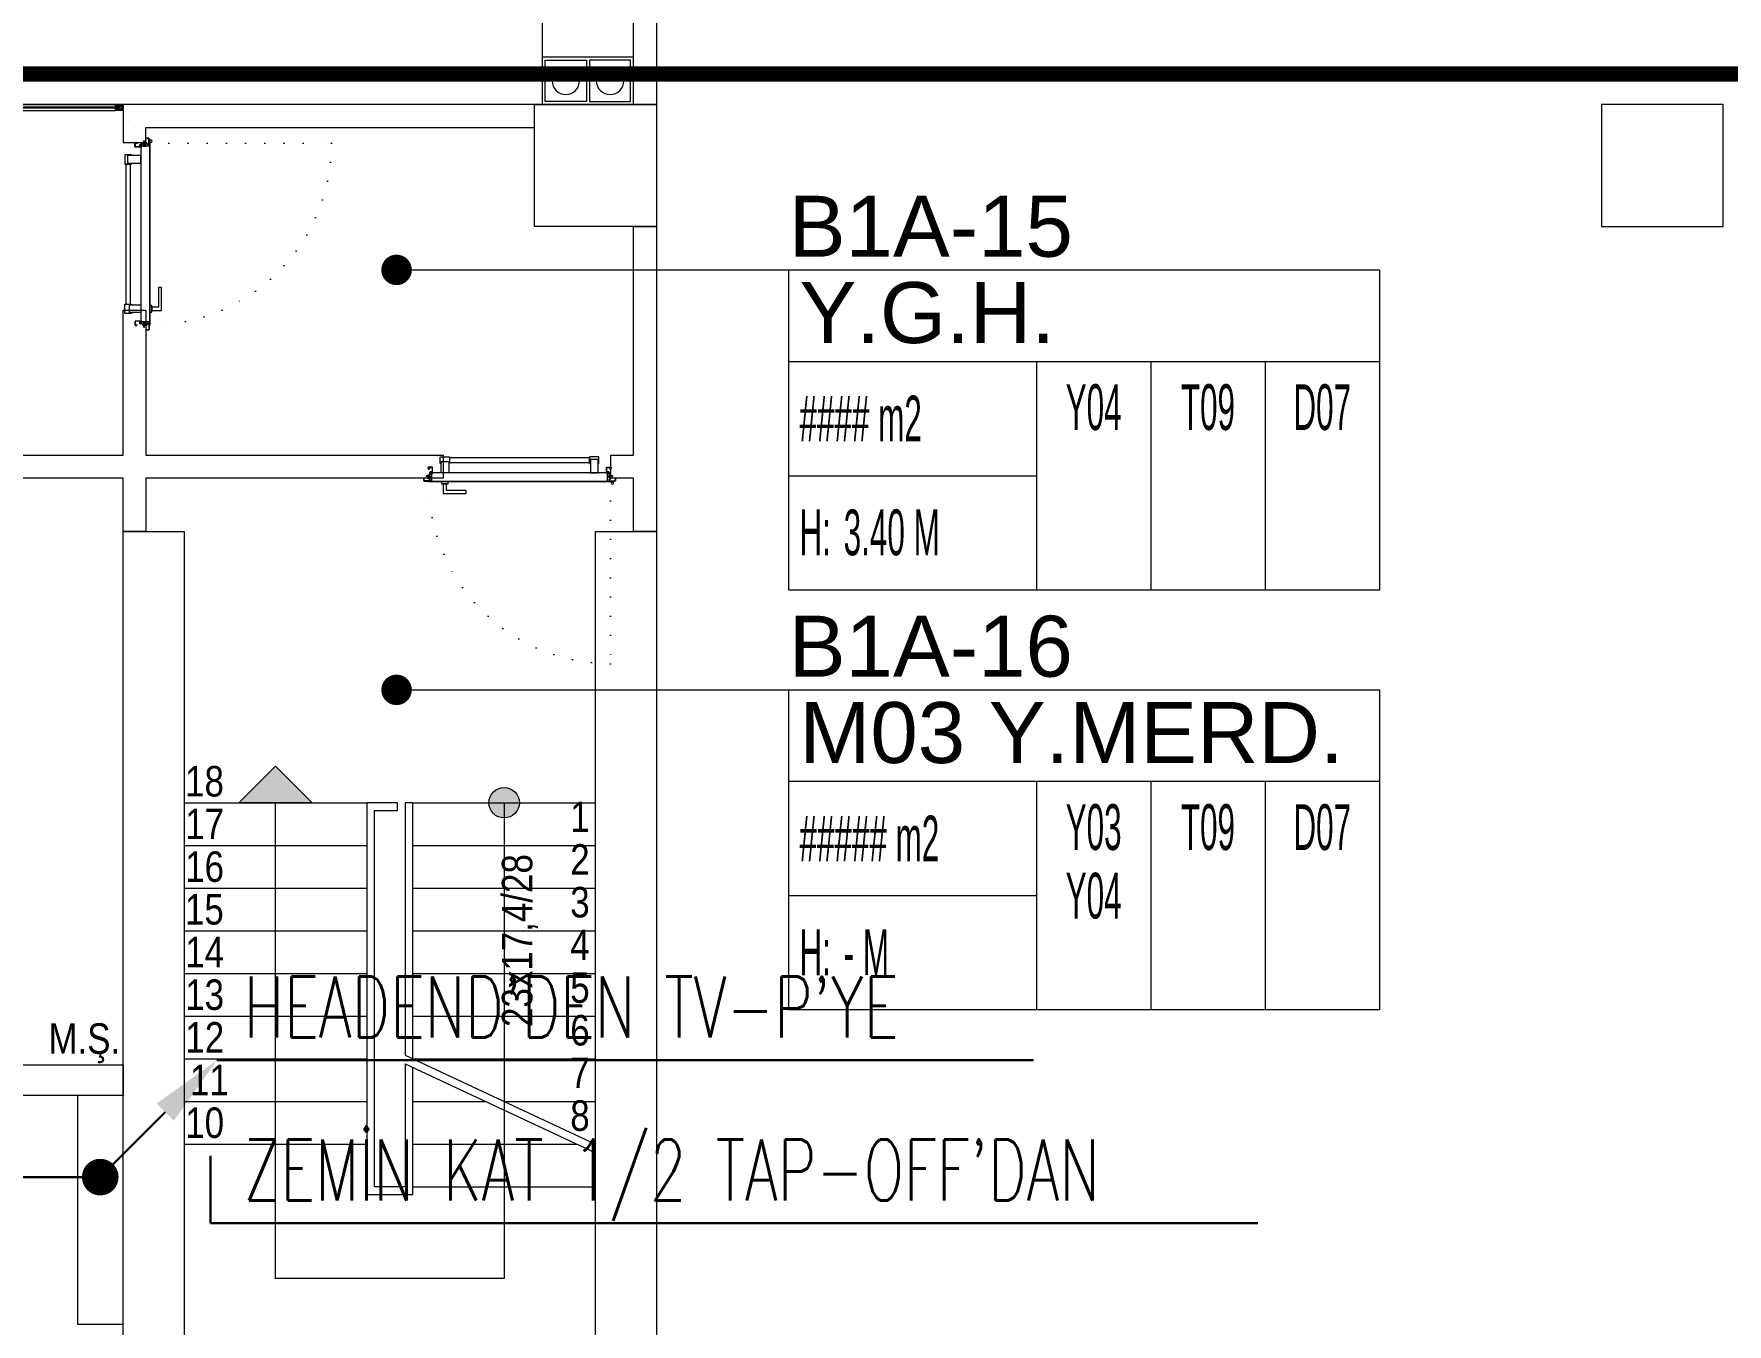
# Model space of a CAD drawing. Header units: metres. Extents: x -17582 to 152404, y -4219 to 29421.
# Drawn here: x 90411 to 91522, y 2480 to 3327 of the extents above; entities that cross this region are included whole.
import ezdxf
from ezdxf.enums import TextEntityAlignment as Align

# ---------------------------------------------------------------- set-up
doc = ezdxf.new("R2010")
doc.units = ezdxf.units.M
doc.header["$LTSCALE"] = 100
doc.header["$MEASUREMENT"] = 0
doc.linetypes.add('CENTER', pattern=[2, 1.25, -0.25, 0.25, -0.25])
doc.linetypes.add('DOT2', pattern=[0.125, 0, -0.125])
doc.layers.get('0').update_dxf_attribs({"color": 9, "lineweight": 9})
for name, color, linetype, lineweight in [('0 @ 1', 9, 'Continuous', 9), ('00', 9, 'Continuous', 9), ('01', 9, 'Continuous', 9), ('05', 9, 'Continuous', 9), ('06D', 9, 'Continuous', 9), ('10', 9, 'Continuous', 9), ('14', 9, 'Continuous', 9), ('15', 9, 'Continuous', 9), ('19', 9, 'Continuous', 9), ('20', 9, 'DOT2', 9), ('21', 9, 'Continuous', 9), ('21_mahal200', 9, 'Continuous', 9), ('E-KABLO', 7, 'Continuous', 30), ('E-OK', 3, 'Continuous', 30)]:
    doc.layers.add(name, color=color, linetype=linetype, lineweight=lineweight)
doc.styles.add('Arial', font='arial.ttf', dxfattribs={"height": 2.5})
doc.styles.add('E-YAZI', font='txttw.shx')
doc.styles.add('MuuM_TEXT-STANDART', font='ARIALN.TTF')
doc.dimstyles.new('MuuM_DIM200', dxfattribs={"dimscale": 20, "dimtxt": 2, "dimasz": 1, "dimexe": 1, "dimexo": 1, "dimgap": 1, "dimtad": 1, "dimdec": 1, "dimrnd": 0.5, "dimdsep": 46, "dimtxsty": 'MuuM_TEXT-STANDART', "dimblk": 'ARCHTICK', "dimcen": 0, "dimdle": 0.15, "dimclrd": 256, "dimclre": 256, "dimclrt": 256, "dimadec": 0, "dimazin": 0, "dimtfac": 5, "dimtdec": 1, "dimtix": 1, "dimtmove": 2, "dimatfit": 3, "dimldrblk": 'DOT', "dimfxl": 3, "dimfxlon": 1, "dimtolj": 1, "dimlwd": -1, "dimlwe": -1, "dimarcsym": 0})
pattern_1 = [(225, (-604.72494, -2171.82614), (-0.0883883476, 0.0883883476), []), (135, (-604.72494, -2171.82614), (0.0883883476, 0.0883883476), [])]

# ---------------------------------------------------------------- blocks, each defined once
blk = doc.blocks.new('*U180')
at = {"layer": 'E-OK', "color": 3, "linetype": 'Continuous'}
blk.add_line((-106.7, -106.6), (0, 0), dxfattribs=at)
at = {"layer": 'E-OK', "color": 4, "linetype": 'Continuous', "const_width": 30}
blk.add_lwpolyline([(-15, 0, 1), (15, 0, 1)], format="xyb", close=True, dxfattribs=at)
at = {"layer": 'E-OK', "color": 3, "linetype": 'Continuous'}
blk.add_solid([(-92.6, -120.8), (-120.8, -92.5), (-191.6, -191.4)], dxfattribs=at)
blk = doc.blocks.new('p-kolon_80x80')
blk.add_lwpolyline([(-40, -40), (40, -40), (40, 40), (-40, 40)], close=True)
blk = doc.blocks.new('1.Bod.Ara.Sitatik Elk')
at = {"layer": '01'}
blk.add_lwpolyline([(6510, -5630), (6510, -5630), (6510, -5630), (6510, -6180), (6780, -6180), (6780, -5630), (6780, -5630), (6780, -5630), (6820, -5630), (6820, -6230), (6470, -6230), (6470, -5630), (6510, -5630)], dxfattribs=at)
at = {"layer": '01', "xscale": -1, "rotation": 180}
blk.add_blockref('p-kolon_80x80', (6780, -5390), dxfattribs=at)
at = {"layer": '01'}
blk.add_blockref('p-kolon_80x80', (7480, -5390), dxfattribs=at)
blk = doc.blocks.new('_ArchTick')
at = {"color": 0, "linetype": 'ByBlock', "const_width": 0.15}
blk.add_lwpolyline([(-0.5, -0.5), (0.5, 0.5)], dxfattribs=at)
blk = doc.blocks.new('_Dot')
at = {"color": 0, "linetype": 'ByBlock', "lineweight": -2}
blk.add_line((-0.5, 0), (-1, 0), dxfattribs=at)
at = {"color": 0, "linetype": 'ByBlock', "const_width": 0.5}
blk.add_lwpolyline([(-0.25, 0, 1), (0.25, 0, 1)], format="xyb", close=True, dxfattribs=at)
blk = doc.blocks.new('0_roomno2')
blk.add_lwpolyline([(19.375, -10.5), (0, -10.5), (0, 0), (19.375, 0)], close=True)
for points in [[(0, -3), (19.375, -3)], [(8.125, -3), (8.125, -10.5)], [(11.875, -3), (11.875, -10.5)], [(15.625, -3), (15.625, -10.5)], [(0, -6.75), (8.125, -6.75)]]:
    blk.add_lwpolyline(points)
at = {"style": 'MuuM_TEXT-STANDART', "width": 0.6}
blk.add_text('H:', height=1.5, dxfattribs=at).set_placement((0.35, -8.608), align=Align.MIDDLE_LEFT)
at = {"style": 'Arial'}
blk.add_attdef('ODANO', (0, 1.17), '', height=2, dxfattribs=at)
blk.add_attdef('MEKANADI', text='', height=2, dxfattribs=at).set_placement((0.35, -3), align=Align.BOTTOM_LEFT)
at = {"style": 'MuuM_TEXT-STANDART', "width": 0.6}
for tag, p in [('YER01', (10, -4.5)), ('TAVAN01', (13.75, -4.5)), ('DUVAR01', (17.5, -4.5)), ('YER02', (10, -6.75)), ('TAVAN02', (13.75, -6.75)), ('DUVAR02', (17.5, -6.75)), ('YER03', (10, -9)), ('TAVAN03', (13.75, -9)), ('DUVAR03', (17.5, -9))]:
    blk.add_attdef(tag, text='', height=1.5, dxfattribs=at).set_placement(p, align=Align.MIDDLE_CENTER)
for tag, p in [('M2', (0.35, -4.875)), ('TEMIZTAVANYUKSEKLIGI', (1.8, -8.608))]:
    blk.add_attdef(tag, text='', height=1.5, dxfattribs=at).set_placement(p, align=Align.MIDDLE_LEFT)
blk = doc.blocks.new('*U16')
at = {"ltscale": 15}
for p, q in [((-25, 1), (-26, 0)), ((-25, -1), (-26, 0)), ((-23, 1), (-25, 1)), ((-23, 1), (-23, -2)), ((-21, -3), (-18, 3)), ((-21, -3), (-18, 3)), ((-20, -3), (-17, 3)), ((-20, -3), (-16, 3)), ((-18, -3), (-15, 3)), ((-18, -3), (-15, 3)), ((-18, 1), (-18, 2)), ((-17, -3), (-14, 3)), ((-17, -3), (-13, 3)), ((-17, 1), (-17, 2)), ((-15, -3), (-12, 3)), ((-15, -3), (-12, 3)), ((-15, 1), (-15, 2)), ((-14, -3), (-11, 3)), ((-14, -3), (-10, 3)), ((-14, 1), (-14, 2)), ((-12, -3), (-9, 3)), ((-12, -3), (-9, 3)), ((-12, 1), (-12, 2)), ((-11, -3), (-8, 3)), ((-11, -3), (-7, 3)), ((-11, 1), (-11, 2)), ((-9, -3), (-6, 3)), ((-9, -3), (-6, 3)), ((-9, 1), (-9, 2)), ((-8, -3), (-4, 3)), ((-8, -3), (-5, 3)), ((-8, 1), (-8, 2)), ((-6, -3), (-3, 3)), ((-6, -3), (-3, 3)), ((-6, 1), (-6, 2)), ((-5, -3), (-1, 3)), ((-5, -3), (-2, 3)), ((-5, 1), (-5, 2)), ((-3, 1), (-3, 2)), ((0, 4), (-2, 1)), ((-2, 1), (-2, 2)), ((0, 0), (-1, 0)), ((-25, -1), (-23, -2)), ((-9, -2), (-23, -2)), ((-21, -3), (-21, -2)), ((-20, -3), (-19, -2)), ((-20, -2), (-19, -2)), ((-19, -2), (-18, -2)), ((-18, -3), (-18, -2)), ((-17, -3), (-16, -2)), ((-17, -2), (-16, -2)), ((-16, -2), (-15, -2)), ((-15, -3), (-15, -2)), ((-14, -3), (-13, -2)), ((-14, -2), (-13, -2)), ((-13, -2), (-12, -2)), ((-12, -3), (-12, -2)), ((-11, -3), (-10, -2)), ((-11, -2), (-10, -2)), ((-10, -2), (-9, -2)), ((-9, -3), (-9, -2)), ((-8, -2), (-7, -2)), ((-8, -3), (-7, -2)), ((-7, -2), (-6, -2)), ((-6, -3), (-6, -2)), ((-5, -2), (-4, -2)), ((-5, -3), (-4, -2)), ((-4, -2), (-2, -2)), ((0, -4), (-2, -2)), ((0, 0), (-1, 0))]:
    blk.add_line(p, q, dxfattribs=at)
for p, q in [((-7, 1), (-23, 1)), ((-17, 1), (-19, 1)), ((-16, 1), (-17, 1)), ((-14, 1), (-16, 1)), ((-13, 1), (-14, 1)), ((-11, 1), (-13, 1)), ((-10, 1), (-11, 1)), ((-8, 1), (-10, 1)), ((-7, 1), (-8, 1)), ((-5, 1), (-7, 1)), ((-4, 1), (-5, 1)), ((-2, 1), (-4, 1)), ((-2, 1), (-2, 1)), ((0, 0), (0, 4)), ((-2, -2), (-2, -2)), ((0, 0), (0, -4))]:
    blk.add_line(p, q)
for centre, radius, start, end in [((-26, 4), 3.92, 274.361, 322.1025), ((-26, -4), 3.92, 37.8975, 85.639), ((-18, 3), 0.0971, 330.3204, 150.3204), ((-17, 3), 0.0971, 330.3204, 150.3204), ((-15, 3), 0.0971, 330.3204, 150.3204), ((-14, 3), 0.0971, 330.3204, 150.3204), ((-12, 3), 0.0971, 330.3204, 150.3204), ((-11, 3), 0.0971, 330.3204, 150.3204), ((-9, 3), 0.0971, 330.3204, 150.3204), ((-8, 3), 0.0971, 330.3204, 150.3204), ((-6, 3), 0.0971, 330.3204, 150.3204), ((-5, 3), 0.0971, 330.3204, 150.3204), ((-3, 3), 0.0971, 330.3204, 150.3204), ((-2, 3), 0.0971, 330.3204, 150.3204), ((-1, 0), 0.486, 90, 270), ((0, 4), 0.25, 0, 150.0864), ((-21, -3), 0.0971, 150.3204, 330.3204), ((-20, -3), 0.0971, 150.3204, 330.3204), ((-18, -3), 0.0971, 150.3204, 330.3204), ((-17, -3), 0.0971, 150.3204, 330.3204), ((-15, -3), 0.0971, 150.3204, 330.3204), ((-14, -3), 0.0971, 150.3204, 330.3204), ((-12, -3), 0.0971, 150.3204, 330.3204), ((-11, -3), 0.0971, 150.3204, 330.3204), ((-9, -3), 0.0971, 150.3204, 330.3204), ((-8, -3), 0.0971, 150.3204, 330.3204), ((-6, -3), 0.0971, 150.3204, 330.3204), ((-5, -3), 0.0971, 150.3204, 330.3204), ((0, -4), 0.25, 209.9136, 0)]:
    blk.add_arc(centre, radius, start, end, dxfattribs=at)
blk = doc.blocks.new('conta')
at = {"ltscale": 10}
for p, q in [((-2649.9, 5345.5), (-2649.8, 5345.6)), ((-2649.9, 5344.5), (-2649.8, 5344.3)), ((-2649.8, 5344.3), (-2649.7, 5344.3)), ((-2649.7, 5345.4), (-2649.3, 5345.4)), ((-2649.2, 5345.4), (-2649.1, 5345.5)), ((-2649, 5344), (-2648.8, 5343.8)), ((-2648.9, 5344.1), (-2648.7, 5343.9)), ((-2648.8, 5345.1), (-2648.6, 5345.3)), ((-2648.8, 5344.9), (-2648.6, 5345.2)), ((-2648.7, 5343.8), (-2648.7, 5343.8)), ((-2648.6, 5345.3), (-2648.6, 5345.3))]:
    blk.add_line(p, q, dxfattribs=at)
for centre, radius, start, end in [((-2649.8, 5345.5), 0.05, 140.6345, 188.9372), ((-2653, 5345), 3.19, 350.4674, 8.9372), ((-2649.9, 5344.5), 0.02, 170.4674, 213.7451), ((-2649.7, 5345.6), 0.0696, 22.2428, 159.258), ((-2650.9, 5345), 1.24, 340.3382, 16.7772), ((-2649.7, 5344.6), 0.03, 160.3382, 273.2666), ((-2649.7, 5345.4), 0.03, 90, 196.7772), ((-2649.6, 5341.5), 3.01, 80.4362, 93.2666), ((-2649.3, 5345.5), 0.05, 270, 303.0062), ((-2649.2, 5344.1), 0.231, 353.9571, 81.9004), ((-2649.1, 5345.5), 0.03, 4.7972, 123.0062), ((-2649.1, 5344.5), 0.03, 260.4362, 338.7066), ((-2651.2, 5344.8), 2.33, 7.5897, 18.7951), ((-2649, 5345.6), 0.05, 18.7951, 42.1429), ((-2650.2, 5345), 1.27, 338.7066, 23.0418), ((-2648.9, 5344.1), 0.1, 173.9571, 217.2653), ((-2648.8, 5345.1), 0.05, 187.5897, 322.7347), ((-2658.2, 5345.2), 9.36, 353.6857, 357.8537), ((-2648.8, 5344.2), 0.1, 173.6857, 217.2653), ((-2648.8, 5344.8), 0.05, 142.7347, 180.2669), ((-2648.7, 5343.8), 0.05, 217.2653, 307.2653), ((-2648.7, 5343.8), 0.05, 307.2653, 37.2653), ((-2648.6, 5345.3), 0.05, 52.7347, 142.7347), ((-2648.6, 5345.3), 0.05, 322.7347, 52.7347)]:
    blk.add_arc(centre, radius, start, end, dxfattribs=at)
for points, knots in [([(-2649, 5345.6), (-2649, 5345.6), (-2649.1, 5345.7), (-2649.2, 5345.4), (-2649.3, 5345.7), (-2649.4, 5345.5), (-2649.5, 5345.7), (-2649.6, 5345.5), (-2649.7, 5345.6), (-2649.7, 5345.6)], [0.0086373, 0.0086373, 0.0086373, 0.0086373, 0.1097304, 0.3133405, 0.4430081, 0.5658764, 0.7165186, 0.8527974, 0.9648495, 0.9648495, 0.9648495, 0.9648495]), ([(-2649.7, 5344.3), (-2649.7, 5344.3), (-2649.7, 5344.5), (-2649.6, 5344.3), (-2649.3, 5344.4), (-2649.2, 5344.4), (-2649.2, 5344.4)], [0, 0, 0, 0, 0.1008757, 0.3841126, 0.5436166, 0.6906785, 0.6906785, 0.6906785, 0.6906785])]:
    blk.add_open_spline(points, degree=3, knots=knots, dxfattribs=at)
blk = doc.blocks.new('p-yn_sackasa')
at = {"layer": '10', "linetype": 'Continuous'}
for p, q in [((-2.2, 0), (-2.2, -0.2)), ((0, 6.9), (0, 6.2)), ((0, 6.2), (0, 6.9)), ((0.1, 6.9), (0.1, 6.2)), ((0.2, 6.9), (0.2, 6.2)), ((2.7, 7.2), (0.3, 7.2)), ((2.7, 7.2), (0.3, 7.2)), ((2.7, 7), (0.3, 7)), ((0.3, 7), (2.7, 7)), ((0.3, 6.1), (0.8, 6.1)), ((0.7, 6), (0.3, 6)), ((0.3, 5.9), (0.7, 5.9)), ((0.8, 5.9), (0.3, 5.9)), ((0.7, 5.9), (0.7, 6)), ((0.7, -0.7), (0.7, 2.3)), ((0.7, -0.7), (0.7, 2.3)), ((0.8, 5.9), (0.8, 6.1)), ((0.8, -0.7), (0.8, 2.3)), ((0.8, -0.7), (0.8, 2.3)), ((0.9, 2.3), (1, 2.3)), ((0.9, 2.3), (0.9, 2.3)), ((1, 2.5), (1, 2.4)), ((1, 2.5), (1, 2.5)), ((1.1, 2.5), (1.1, 3.7)), ((1.1, 2.5), (1.1, 3.7)), ((1.3, 3.7), (1.3, 2.5)), ((1.3, 2.5), (1.3, 3.7)), ((2.5, 4), (1.4, 4)), ((1.4, 4), (2.5, 4)), ((1.4, 3.8), (2.5, 3.8)), ((2.5, 3.8), (1.4, 3.8)), ((2.5, 3.4), (2.6, 3.7)), ((2.6, 3.7), (2.5, 3.4)), ((2.7, 3.6), (2.6, 3.3)), ((2.7, 3.6), (2.6, 3.3)), ((2.8, 3.3), (2.8, 6.9)), ((2.8, 3.3), (2.8, 6.9)), ((2.9, 3.3), (2.9, 6.9)), ((2.9, 3.3), (2.9, 6.9)), ((-2.9, -1.7), (-2.9, -0.3)), ((-2.9, -0.3), (-2.9, -1.7)), ((-2.8, -0.3), (-2.8, -1.7)), ((-2.8, -0.3), (-2.8, -1.7)), ((-2.2, 0), (-2.7, 0)), ((-2.2, 0), (-2.7, 0)), ((-2.2, -0.1), (-2.7, -0.1)), ((-2.2, -0.2), (-2.7, -0.2)), ((1, -1.8), (-2.7, -1.8)), ((1, -1.9), (-2.7, -1.9)), ((-2.7, -2), (1, -2)), ((1, -2), (-2.7, -2)), ((-2.2, -0.1), (-2.2, 0)), ((0.9, -0.8), (1, -0.8)), ((0.9, -0.8), (0.9, -0.8)), ((1, -0.9), (1, -0.9)), ((1, -0.9), (1, -0.9)), ((1.1, -1), (1.1, -1.7)), ((1.1, -1), (1.1, -1.7)), ((1.3, -1), (1.3, -1.7)), ((1.3, -1), (1.3, -1.7))]:
    blk.add_line(p, q, dxfattribs=at)
for points in [[(0.1, 2.1), (0.7, 2.1), (0.7, -0.5), (0.1, -0.5)], [(0.1, 2.1), (0.4, 2.1), (0.4, -0.5), (0.1, -0.5)]]:
    blk.add_lwpolyline(points, close=True, dxfattribs=at)
for centre, radius, start, end in [((0.3, 6.9), 0.249, 90, 180), ((0.3, 6.9), 0.261, 90, 180), ((0.3, 6.2), 0.249, 181.345, 271.3502), ((0.3, 6.2), 0.261, 180, 270), ((0.3, 6.9), 0.122, 90, 180), ((0.3, 6.2), 0.122, 180, 270), ((0.3, 6.9), 0.11, 90, 180), ((0.3, 6.2), 0.11, 180, 270), ((0.9, 2.3), 0.206, 63.2169, 180), ((0.9, 2.3), 0.219, 63.2153, 180), ((0.9, 2.3), 0.0801, 63.215, 180), ((0.9, 2.3), 0.0674, 63.2144, 180), ((1, 2.5), 0.219, 243.2148, 0), ((1, 2.5), 0.0801, 243.2203, 0), ((1, 2.5), 0.206, 243.2197, 0), ((1, 2.5), 0.0674, 243.2129, 0), ((1.4, 3.7), 0.24, 90, 180), ((1.4, 3.7), 0.253, 90, 180), ((1.4, 3.7), 0.114, 90, 180), ((1.4, 3.7), 0.101, 90, 180), ((2.5, 3.7), 0.249, 342.8613, 90), ((2.5, 3.7), 0.261, 342.8602, 90), ((2.5, 3.7), 0.122, 342.8607, 90), ((2.5, 3.7), 0.11, 342.8621, 90), ((2.7, 3.3), 0.232, 162.8601, 0), ((2.7, 3.3), 0.219, 162.8613, 0), ((2.7, 3.3), 0.0927, 162.8605, 0), ((2.7, 3.3), 0.0801, 162.8624, 0), ((2.7, 6.9), 0.249, 0, 90), ((2.7, 6.9), 0.261, 0, 90), ((2.7, 6.9), 0.122, 0, 90), ((2.7, 6.9), 0.11, 0, 90), ((-2.7, -0.3), 0.24, 90, 180), ((-2.7, -0.3), 0.253, 90, 180), ((-2.7, -1.7), 0.24, 180, 270), ((-2.7, -1.7), 0.253, 180, 270), ((-2.7, -0.3), 0.114, 90, 180), ((-2.7, -0.3), 0.101, 90, 180), ((-2.7, -1.7), 0.114, 180, 270), ((-2.7, -1.7), 0.101, 180, 270), ((0.9, -0.7), 0.206, 180, 296.7851), ((0.9, -0.7), 0.219, 180, 296.785), ((0.9, -0.7), 0.0674, 180, 180.5245), ((0.9, -0.7), 0.0801, 180, 296.785), ((0.9, -0.7), 0.0674, 180, 296.7871), ((1, -1), 0.219, 0, 116.7854), ((1, -1), 0.206, 0, 116.7836), ((1, -1), 0.0801, 0, 116.7811), ((1, -1), 0.0674, 0, 116.7871), ((1, -1.7), 0.114, 270, 0), ((1, -1.7), 0.24, 270, 0), ((1, -1.7), 0.101, 270, 0), ((1, -1.7), 0.253, 270, 0)]:
    blk.add_arc(centre, radius, start, end, dxfattribs=at)
at = {"layer": '10', "xscale": 0.0842696629213483, "yscale": 0.0842696629213483, "zscale": 0.0842696629213483}
blk.add_blockref('*U16', (1, 1.3), dxfattribs=at)
at = {"layer": '14', "xscale": -0.7887640449438696, "yscale": 0.7887640449438696, "zscale": 0.7887640449438204, "rotation": 90}
blk.add_blockref('conta', (4217.8, -2086.4), dxfattribs=at)
blk = doc.blocks.new('*U252')
at = {"layer": '06D'}
for points in [[(8.5, 9.6), (7.9, 9.6), (7.9, 13.6, -0.414214), (8.2, 13.9), (13.7, 13.9, -0.414214), (14.1, 13.6), (14.1, 9.6), (13.5, 9.6)], [(111.5, 9.6), (112.1, 9.6), (112.1, 13.6, 0.414214), (111.7, 13.9), (106.2, 13.9, 0.414214), (105.9, 13.6), (105.9, 9.6), (106.5, 9.6)]]:
    blk.add_lwpolyline(points, format="xyb", dxfattribs=at)
for points in [[(8.5, 12.1), (13.5, 12.1), (13.5, 3.4), (8.5, 3.4)], [(14.1, 13.3), (105.9, 13.3), (105.9, 10.2), (14.1, 10.2)], [(111.5, 10.9), (106.5, 10.9), (106.5, 3.4), (111.5, 3.4)]]:
    blk.add_lwpolyline(points, close=True, dxfattribs=at)
for points in [[(110.1, -3.8), (110.1, -10.1), (95.1, -10.1), (95.1, -8.2), (107.9, -8.2), (107.9, -8.2), (107.9, -3.8), (110.1, -3.8)], [(111.2, -2.6), (111.2, -3.8), (106.8, -3.8), (106.8, -2.6), (111.2, -2.6)]]:
    blk.add_lwpolyline(points, dxfattribs=at)
at = {"layer": '10', "ltscale": 10}
for p, q in [((2, 1.5), (1, 1.5)), ((2, 1.3), (1, 1.3)), ((1, 0.9), (2, 0.3)), ((2, 0.3), (2, 1.8)), ((2, 1.8), (2.3, 1.8)), ((2, -0.2), (2, 0.3)), ((2.3, -2.2), (2.3, 3.3)), ((2.3, 1.8), (2.3, 0.3)), ((2.3, 0.3), (2.3, -0.2)), ((2.4, 3.4), (117.6, 3.4)), ((2.4, -2.3), (2.4, 3.2)), ((2.5, 3.3), (117.5, 3.3)), ((117.5, -2.3), (117.5, 3.2)), ((117.7, -2.2), (117.7, 3.3)), ((117.7, 1.8), (118, 1.8)), ((117.7, 1.3), (117.7, 1.8)), ((117.7, 1.8), (118, 1.8)), ((117.7, 1.3), (117.7, 1.8)), ((117.7, -0.2), (117.7, 1.3)), ((117.7, -0.2), (117.7, 1.3)), ((118, 1.8), (118, 1.3)), ((118, 1.8), (118, 1.3)), ((118, 1.3), (118, -0.2)), ((119, 0.7), (118, 1.3)), ((118, 1.3), (118, -0.2)), ((119, 0.7), (118, 1.3)), ((118, 0.3), (119, 0.3)), ((118, 0.3), (119, 0.3)), ((118, 0.1), (119, 0.1)), ((118, 0.1), (119, 0.1)), ((-1.6, -2.7), (-1.7, -2.6)), ((-1.6, -2.7), (-1.7, -2.6)), ((-1.2, -2.2), (-1.2, -2.3)), ((-1.2, -2.2), (-1.1, -2.2)), ((-1.2, -2.2), (-1.2, -2.3)), ((-1.2, -2.2), (-1.1, -2.2)), ((-1.1, -2), (-1.1, -2.4)), ((-1.1, -2), (-1.1, -2.4)), ((-0.8, -2), (-0.8, -2.4)), ((-0.8, -2), (-0.8, -2.4)), ((0.3, -2.5), (0.3, -2.3)), ((0.4, -2.2), (2.2, -2.2)), ((0.4, -2.4), (0.4, -2.4)), ((0.4, -2.6), (119.6, -2.6)), ((0.5, -2.4), (119.5, -2.4)), ((0.5, -2.4), (2.3, -2.4)), ((2.3, -0.2), (2, -0.2)), ((119.5, -2.4), (117.6, -2.4)), ((118, -0.2), (117.7, -0.2)), ((118, -0.2), (117.7, -0.2)), ((119.6, -2.2), (117.7, -2.2)), ((119.5, -2.4), (119.5, -2.4)), ((119.7, -2.5), (119.7, -2.3))]:
    blk.add_line(p, q, dxfattribs=at)
blk.add_circle((-0.9, -3.3), 0.843, dxfattribs=at)
blk.add_circle((-0.9, -3.3), 0.843, dxfattribs=at)
for centre, radius, start, end in [((2.4, 3.3), 0.1, 90, 180), ((2.5, 3.2), 0.05, 90, 180), ((117.6, 3.3), 0.141, 14.9271, 75.0729), ((-0.9, -3.3), 1.01, 105.7139, 140.5908), ((-0.9, -3.3), 1.01, 105.7139, 140.5908), ((-0.4, -2.3), 0.428, 142.379, 203.648), ((-0.4, -2.3), 0.428, 142.379, 203.648), ((-0.4, -2.3), 0.302, 119.9685, 254.4476), ((-0.4, -2.3), 0.302, 119.9685, 254.4476), ((0.4, -2.3), 0.1, 90, 180), ((0.4, -2.5), 0.1, 180, 270), ((0.5, -2.4), 0.005, 180, 270), ((0.5, -2.4), 0.005, 90, 180), ((2.2, -2.2), 0.05, 270, 0), ((2.3, -2.3), 0.1, 270, 0), ((117.6, -2.3), 0.1, 180, 270), ((117.7, -2.2), 0.05, 180, 270), ((119.5, -2.4), 0.005, 270, 360), ((119.5, -2.4), 0.005, 0, 90), ((119.6, -2.3), 0.1, 0, 90), ((119.6, -2.5), 0.1, 270, 0)]:
    blk.add_arc(centre, radius, start, end, dxfattribs=at)
at = {"layer": '20'}
blk.add_lwpolyline([(0.3, -2.4), (0.3, -121.8, 0.414214), (119.7, -2.4, -1)], format="xyb", dxfattribs=at)
blk.add_blockref('p-yn_sackasa', (0, 0))
at = {"xscale": -1}
blk.add_blockref('p-yn_sackasa', (120, 0), dxfattribs=at)
blk = doc.blocks.new('m-mu-ocak01-p')
for points in [[(-16.5, 5), (-16.5, 65), (14.5, 65), (14.5, 5)], [(12.5, 36), (12.5, 63), (-14.5, 63), (-14.5, 36)], [(12.5, 34), (12.5, 7), (-14.5, 7), (-14.5, 34)]]:
    blk.add_lwpolyline(points, close=True)
for centre in [(-1, 49.5), (-1, 20.5)]:
    blk.add_circle(centre, 9)
blk.add_point((-1, 0))
blk = doc.blocks.new('p-strahle-alüminyumdoğramaprofili')
at = {"layer": '10'}
h = blk.add_hatch(dxfattribs=at)
h.set_pattern_fill('NET', color=256, angle=315, style=0)
h.set_pattern_definition(pattern_1)
h.paths.add_polyline_path([(-4.6, 2.6), (-4.7, 2.6), (-4.7, 2.8), (-4.7, 2.8), (-4.7, 2.8), (-4.7, 2.9), (-5, 2.9), (-5, 2.8), (-4.9, 2.8), (-5, 2.6), (-5.1, 2.7), (-5.2, 2.3), (-5.1, 2.3), (-5.1, 2.3), (-5, 2.5, 0.2599), (-4.9, 2.3), (-4.7, 2.3, 0.382682)])
h.paths.add_polyline_path([(-4.9, 2.5), (-4.7, 2.5, -2.16717)], flags=16)
h = blk.add_hatch(dxfattribs=at)
h.set_pattern_fill('NET', color=256, angle=315, style=0)
h.set_pattern_definition(pattern_1)
h.paths.add_polyline_path([(-4.6, 0.9), (-4.7, 0.9), (-4.7, 0.8), (-4.7, 0.7), (-4.7, 0.7), (-4.7, 0.6), (-5, 0.6), (-5, 0.7), (-4.9, 0.7), (-5, 0.9), (-5.1, 0.9), (-5.2, 1.2), (-5.1, 1.2), (-5.1, 1.2), (-5, 1, -0.2599), (-4.9, 1.2), (-4.7, 1.2, -0.382682)])
h.paths.add_polyline_path([(-4.9, 1), (-4.7, 1, 2.16717)], flags=16)
h = blk.add_hatch(dxfattribs=at)
h.set_pattern_fill('NET', color=256, angle=315, style=0)
h.set_pattern_definition([(225, (-608.45214, -2173.53612), (-0.0883883476, 0.0883883476), []), (135, (-608.45214, -2173.53612), (0.0883883476, 0.0883883476), [])])
h.paths.add_polyline_path([(-3.5, 2.3), (-3.5, 2.6), (-4.5, 2.6), (-4.5, 2.3)])
h = blk.add_hatch(dxfattribs=at)
h.set_pattern_fill('NET', color=256, angle=315, style=0)
h.set_pattern_definition([(225, (-608.45214, -2180.04526), (-0.0883883476, 0.0883883476), []), (135, (-608.45214, -2180.04526), (0.0883883476, 0.0883883476), [])])
h.paths.add_polyline_path([(-3.5, 0.9), (-3.5, 1.2), (-4.5, 1.2), (-4.5, 0.9)])
h = blk.add_hatch(dxfattribs=at)
h.set_pattern_fill('NET', color=256, angle=315, style=0)
h.set_pattern_definition([(225, (-629.50454, -2177.58922), (-0.0883883476, 0.0883883476), []), (135, (-629.50454, -2177.58922), (0.0883883476, 0.0883883476), [])])
h.paths.add_polyline_path([(0, 0.7), (0, 1.7), (-0.2, 1.7), (-0.2, 0.7)])
for points in [[(-5.1, 2.7), (-5.2, 2.3)], [(-5.1, 0.9), (-5.2, 1.2)], [(-4.9, 3.6), (-4.9, 3.2), (-4.6, 3.2), (-4.6, 2.9), (-4.5, 2.9), (-4.6, 2.6), (-4.7, 2.6), (-4.7, 2.8), (-4.7, 2.8), (-4.7, 2.8), (-4.7, 3), (-5, 3), (-5, 2.8), (-4.9, 2.8), (-5, 2.6), (-5.1, 2.7), (-5.1, 3.8), (-0.1, 3.8)], [(-5, 2.5), (-5.1, 2.3), (-5.1, 2.3)], [(-5, 1), (-5.1, 1.2), (-5.1, 1.2)], [(-4.7, 2.9), (-5, 2.9)], [(-4.7, 0.6), (-5, 0.6)], [(-2.8, 0.2), (-2.7, 0.2), (-2.7, 0), (-4.9, 0), (-4.9, 0.2), (-4.6, 0.2), (-4.6, 0.7), (-2.7, 0.7)], [(-4.5, 2.9), (-4.5, 2.9), (-4.5, 2.3)], [(-4.5, 0.9), (-4.5, 0.9), (-4.5, 1.3)], [(-3.5, 2.3), (-3.5, 2.6)], [(-3.5, 1.3), (-3.5, 0.9)], [(-2.1, 0.9), (-2.1, 2.6)], [(-0.2, 0.7), (0, 0.7), (0, 1.7)], [(-0.2, 1.7), (0, 1.7)]]:
    blk.add_lwpolyline(points, dxfattribs=at)
for points in [[(-0.2, 2.7), (-0.2, 2.2), (0, 2.2), (0, 2.1), (-0.2, 2.1), (-0.2, 0.4), (0, 0.4), (0, 0), (-0.1, 0), (-0.1, -0.2), (-5.1, -0.2), (-5.1, 0.9), (-5, 0.9), (-4.9, 0.7), (-5, 0.7), (-5, 0.3), (-4.7, 0.3), (-4.7, 0.9), (-4.6, 0.9), (-4.5, 0.9), (-1.3, 0.9), (-1.2, 1.2), (-0.9, 1.2), (-0.9, 0.6), (-0.6, 0.6), (-0.6, 2.7)], [(-2, 0.8), (-1.4, 0.8), (-1.4, 0.1), (-1.3, 0), (-1.3, 0), (-2.1, 0), (-2.1, 0.1), (-2, 0.2)]]:
    blk.add_lwpolyline(points, close=True, dxfattribs=at)
for points in [[(-0.6, 3.3), (-0.6, 3.6), (-4.9, 3.6), (-4.9, 3.6, 0.561743), (-5, 3.7, 0.595966), (-4.9, 3.6, -2.204878)], [(-4.7, 2.5), (-4.9, 2.5, 1)], [(-4.7, 1), (-4.9, 1, -1)], [(-4.6, 2.9), (-4.5, 3.4, -0.833203), (-4.2, 3.4, -0.447088)], [(-4.5, 2.6), (-1.2, 2.6, -0.414214), (-0.9, 2.2), (-0.9, 1.2)], [(-4.2, 3.4), (-4.2, 3, 0.414214), (-4.1, 2.9), (-0.8, 2.9), (-0.8, 3.6)], [(-2.7, 0.7), (-2.7, 0.3), (-2.8, 0.3, 1), (-2.8, 0.2, -1)], [(-0.1, 3.8), (-0.1, 3.6), (-0.5, 3.6), (-0.5, 3.1, -1), (-0.7, 3.1)], [(-0.7, 3.1, -0.305404), (-0.6, 3.3, -5.773092)]]:
    blk.add_lwpolyline(points, format="xyb", dxfattribs=at)
for centre, radius, start, end in [((-4.7, 2.5), 0.253, 168.6676, 234.1258), ((-4.7, 1.1), 0.253, 125.8742, 191.3324), ((-4.8, 2.4), 0.125, 139.5402, 40.4598), ((-4.8, 1.1), 0.125, 319.5402, 220.4598), ((-4.8, 2.5), 0.273, 305.9738, 36.4289), ((-4.8, 1), 0.273, 323.5711, 54.0262)]:
    blk.add_arc(centre, radius, start, end, dxfattribs=at)
blk = doc.blocks.new('*U239')
at = {"layer": '06D'}
for points in [[(5, 4), (235, 4)], [(5, 0), (235, 0)]]:
    blk.add_lwpolyline(points, dxfattribs=at)
at = {"layer": '15'}
for points in [[(2, 2.5), (238, 2.5)], [(238, 1.5), (2, 1.5)]]:
    blk.add_lwpolyline(points, dxfattribs=at)
at = {"layer": '0 @ 1', "linetype": 'Continuous', "xscale": -1}
blk.add_blockref('p-strahle-alüminyumdoğramaprofili', (-0.1, 0.2), dxfattribs=at)
at = {"layer": '0 @ 1', "linetype": 'Continuous'}
blk.add_blockref('p-strahle-alüminyumdoğramaprofili', (240.1, 0.2), dxfattribs=at)
blk = doc.blocks.new('1.Bod.Ara.Mimari Elk')
at = {"layer": '19'}
h = blk.add_hatch(color=256, dxfattribs=at)
h.dxf.hatch_style = 1
h.paths.add_polyline_path([(6594, -5808), (6546, -5808), (6570, -5783.96)])
h = blk.add_hatch(color=256, dxfattribs=at)
h.dxf.hatch_style = 1
edge = h.paths.add_edge_path()
edge.add_arc((6720, -5808), 10, 0, 360)
at = {"layer": '00'}
for points in [[(6820, -5350), (6805, -5350), (6805, -4630), (6820, -4630)], [(6385, -5580), (6470, -5580), (6470, -5484.85), (6485, -5484.85), (6485, -5580), (6680, -5580), (6680, -5595), (6485, -5595), (6485, -5630), (6470, -5630), (6470, -5595), (6400, -5595), (6400, -5980), (6400, -5980), (6470, -5980), (6470, -6000), (6400, -6000), (6400, -6215), (6470, -6215), (6470, -6230), (6385, -6230), (6385, -6215), (6385, -6215), (6385, -5580)]]:
    blk.add_lwpolyline(points, close=True, dxfattribs=at)
for points in [[(6740, -5350), (6470, -5350), (6470, -5365), (6470, -5365)], [(6470, -5365), (6470, -5375), (6485, -5375), (6485, -5365), (6740, -5365), (6740, -5350)], [(6477.99, -5365), (6477.98, -5365)], [(6805, -5580), (6805, -5430), (6820, -5430), (6820, -5630), (6805, -5630), (6805, -5595), (6790, -5595), (6790, -5580), (6805, -5580)]]:
    blk.add_lwpolyline(points, dxfattribs=at)
at = {"layer": '05', "linetype": 'Continuous'}
blk.add_lwpolyline([(6805, -4908.89), (6745, -4908.89), (6745, -5350), (6805, -5350)], close=True, dxfattribs=at)
at = {"layer": '06D'}
blk.add_lwpolyline([(6820, -5350), (6060, -5350), (6060, -4550), (6820, -4550)], close=True, dxfattribs=at)
blk.add_lwpolyline([(6470, -6150), (6470, -6000), (6440, -6000), (6440, -6150), (6470, -6150)], dxfattribs=at)
at = {"layer": '19'}
blk.add_lwpolyline([(6594, -5808), (6546, -5808), (6570, -5783.96)], close=True, dxfattribs=at)
at = {"layer": '19', "linetype": 'Continuous'}
for points in [[(6510, -5808), (6630, -5808)], [(6720, -5808), (6720, -6060), (6720, -6120), (6570, -6120), (6570, -5808)], [(6655, -5979.26), (6655, -6060), (6635, -6060), (6635, -6060), (6635, -5813), (6650, -5813), (6650, -5808), (6630, -5808), (6630, -5813), (6630, -6065), (6630, -6065), (6660, -6065), (6660, -5981.59)], [(6660, -5808), (6780, -5808)], [(6510, -5836), (6630, -5836)], [(6660, -5836), (6780, -5836)], [(6510, -5864), (6630, -5864)], [(6660, -5864), (6780, -5864)], [(6510, -5892), (6630, -5892)], [(6660, -5892), (6780, -5892)], [(6510, -5920), (6630, -5920)], [(6660, -5920), (6780, -5920)], [(6510, -5948), (6630, -5948)], [(6660, -5948), (6780, -5948)], [(6510, -5976), (6630, -5976)], [(6655, -5973.67), (6780, -6032)], [(6660, -5976), (6780, -5976)], [(6655, -5979.26), (6780, -6037.59)], [(6510, -6004), (6630, -6004)], [(6660, -6004), (6708.02, -6004)], [(6720, -6004), (6780, -6004)], [(6510, -6032), (6630, -6032)], [(6660, -6032), (6768.02, -6032)], [(6660, -6060), (6780, -6060)]]:
    blk.add_lwpolyline(points, dxfattribs=at)
at = {"layer": '19'}
for points in [[(6660, -5976), (6660, -5808), (6660, -5808), (6655, -5808), (6655, -5808), (6655, -5973.67)], [(6655, -5973.67), (6780, -6032)]]:
    blk.add_lwpolyline(points, dxfattribs=at)
blk.add_circle((6720, -5808), 10, dxfattribs=at)
at = {"layer": '20', "ltscale": 2, "const_width": 10}
blk.add_lwpolyline([(5340, -8750), (5340, -5330), (7540, -5330), (7540, -6950), (7540, -7350.38, -0.2628505), (6470, -8635), (6470, -8455), (6150, -8455), (6150, -8750)], format="xyb", close=True, dxfattribs=at)
at = {"linetype": 'Continuous'}
blk.add_blockref('*U239', (6230.01, -5354), dxfattribs=at)
at = {"layer": '05', "linetype": 'Continuous', "xscale": -1, "rotation": 90}
blk.add_blockref('m-mu-ocak01-p', (6810, -5335.5), dxfattribs=at)
at = {"layer": '10', "xscale": -1, "rotation": 90}
blk.add_blockref('*U252', (6485, -5375), dxfattribs=at)
at = {"layer": '10', "xscale": -1}
blk.add_blockref('*U252', (6790.15, -5595), dxfattribs=at)
at = {"layer": '21_mahal200'}
ref = blk.add_blockref('0_roomno2', (6906.82, -5458.49), dxfattribs=dict(at, xscale=20, yscale=20, zscale=20))
ref.add_attrib('ODANO', 'B1A-15', (6906.82, -5449.84), dxfattribs={"layer": '0', "height": 40, "style": 'Arial'})
ref.add_attrib('MEKANADI', 'Y.G.H.', dxfattribs={"layer": '0', "height": 40, "style": 'Arial'}).set_placement((6913.82, -5518.49), align=Align.BOTTOM_LEFT)
ref.add_attrib('M2', '#### m2', dxfattribs={"layer": '0', "height": 30, "style": 'MuuM_TEXT-STANDART', "width": 0.6}).set_placement((6913.82, -5555.99), align=Align.MIDDLE_LEFT)
ref.add_attrib('TEMIZTAVANYUKSEKLIGI', '3.40 M', dxfattribs={"layer": '0', "height": 30, "style": 'MuuM_TEXT-STANDART', "width": 0.6}).set_placement((6942.82, -5630.65), align=Align.MIDDLE_LEFT)
ref.add_attrib('YER01', 'Y04', dxfattribs={"layer": '0', "height": 30, "style": 'MuuM_TEXT-STANDART', "width": 0.6}).set_placement((7106.82, -5548.49), align=Align.MIDDLE_CENTER)
ref.add_attrib('TAVAN01', 'T09', dxfattribs={"layer": '0', "height": 30, "style": 'MuuM_TEXT-STANDART', "width": 0.6}).set_placement((7181.82, -5548.49), align=Align.MIDDLE_CENTER)
ref.add_attrib('DUVAR01', 'D07', dxfattribs={"layer": '0', "height": 30, "style": 'MuuM_TEXT-STANDART', "width": 0.6}).set_placement((7256.82, -5548.49), align=Align.MIDDLE_CENTER)
ref = blk.add_blockref('0_roomno2', (6906.82, -5733.97), dxfattribs=dict(at, xscale=20, yscale=20, zscale=20))
ref.add_attrib('ODANO', 'B1A-16', (6906.82, -5725.32), dxfattribs={"layer": '0', "height": 40, "style": 'Arial'})
ref.add_attrib('MEKANADI', 'M03 Y.MERD.', dxfattribs={"layer": '0', "height": 40, "style": 'Arial'}).set_placement((6913.82, -5793.97), align=Align.BOTTOM_LEFT)
ref.add_attrib('M2', '##### m2', dxfattribs={"layer": '0', "height": 30, "style": 'MuuM_TEXT-STANDART', "width": 0.6}).set_placement((6913.82, -5831.47), align=Align.MIDDLE_LEFT)
ref.add_attrib('TEMIZTAVANYUKSEKLIGI', '- M', dxfattribs={"layer": '0', "height": 30, "style": 'MuuM_TEXT-STANDART', "width": 0.6}).set_placement((6942.82, -5906.12), align=Align.MIDDLE_LEFT)
ref.add_attrib('YER01', 'Y03', dxfattribs={"layer": '0', "height": 30, "style": 'MuuM_TEXT-STANDART', "width": 0.6}).set_placement((7106.82, -5823.97), align=Align.MIDDLE_CENTER)
ref.add_attrib('TAVAN01', 'T09', dxfattribs={"layer": '0', "height": 30, "style": 'MuuM_TEXT-STANDART', "width": 0.6}).set_placement((7181.82, -5823.97), align=Align.MIDDLE_CENTER)
ref.add_attrib('DUVAR01', 'D07', dxfattribs={"layer": '0', "height": 30, "style": 'MuuM_TEXT-STANDART', "width": 0.6}).set_placement((7256.82, -5823.97), align=Align.MIDDLE_CENTER)
ref.add_attrib('YER02', 'Y04', dxfattribs={"layer": '0', "height": 30, "style": 'MuuM_TEXT-STANDART', "width": 0.6}).set_placement((7106.82, -5868.97), align=Align.MIDDLE_CENTER)
at = {"layer": '21', "style": 'MuuM_TEXT-STANDART'}
for s, p in [('18', (6510.67, -5803.91)), ('17', (6510.73, -5831.91)), ('16', (6510.73, -5859.91)), ('15', (6510.59, -5887.91)), ('14', (6510.77, -5915.91)), ('13', (6510.73, -5943.91)), ('M.Ş.', (6421, -5972.72)), ('12', (6510.85, -5971.91)), ('11', (6513.88, -5999.91)), ('10', (6510.77, -6027.91))]:
    blk.add_text(s, height=20, dxfattribs=at).set_placement(p)
for s, p in [('1', (6776.14, -5827.24)), ('2', (6776.14, -5855.24)), ('3', (6776.14, -5883.24)), ('4', (6776.14, -5911.24)), ('5', (6776.14, -5939.24)), ('6', (6776.14, -5967.24)), ('7', (6776.14, -5995.24)), ('8', (6776.14, -6023.24))]:
    blk.add_text(s, height=20, dxfattribs=at).set_placement(p, align=Align.RIGHT)
blk.add_text('23x17,4/28', height=20, rotation=90, dxfattribs=at).set_placement((6738.53, -5841.71), align=Align.RIGHT)
at = {"layer": '21_mahal200'}
for points in [[(6649.42, -5458.49), (6906.82, -5458.49)], [(6649.42, -5733.97), (6906.82, -5733.97)]]:
    blk.add_leader(points, dimstyle='MuuM_DIM200', override={"dimasz": 1, "dimfxl": 10}, dxfattribs=at)

msp = doc.modelspace()

# ---------------------------------------------------------------- linework, layer by layer
at = {"layer": 'E-KABLO'}
for p, q in [((91067.3, 2653.3), (90531.6, 2653.3)), ((90527.3, 2590.5), (90527.3, 2546.5)), ((91214.5, 2546.5), (90527.3, 2546.5))]:
    msp.add_line(p, q, dxfattribs=at)
at = {"layer": 'E-KABLO', "color": 4, "linetype": 'CENTER'}
msp.add_line((90455, 2576.6), (90030.1, 2576.6), dxfattribs=at)

# ---------------------------------------------------------------- block references
for name in ['1.Bod.Ara.Mimari Elk', '1.Bod.Ara.Sitatik Elk']:
    msp.add_blockref(name, (84000, 8630.2))
at = {"layer": 'E-OK', "xscale": -0.4, "yscale": 0.4, "zscale": 0.4, "rotation": 90}
msp.add_blockref('*U180', (90455, 2576.6), dxfattribs=at)

# ---------------------------------------------------------------- texts
at = {"layer": 'E-KABLO', "color": 3, "linetype": 'Continuous', "style": 'E-YAZI', "width": 0.7}
for s, p in [("HEADEND'DEN TV-P'YE", (90549.2, 2668.1)), ("ZEMİN KAT 1/2 TAP-OFF'DAN", (90549.2, 2561.3))]:
    msp.add_text(s, height=40, dxfattribs=at).set_placement(p)

doc.saveas('drawing.dxf')
